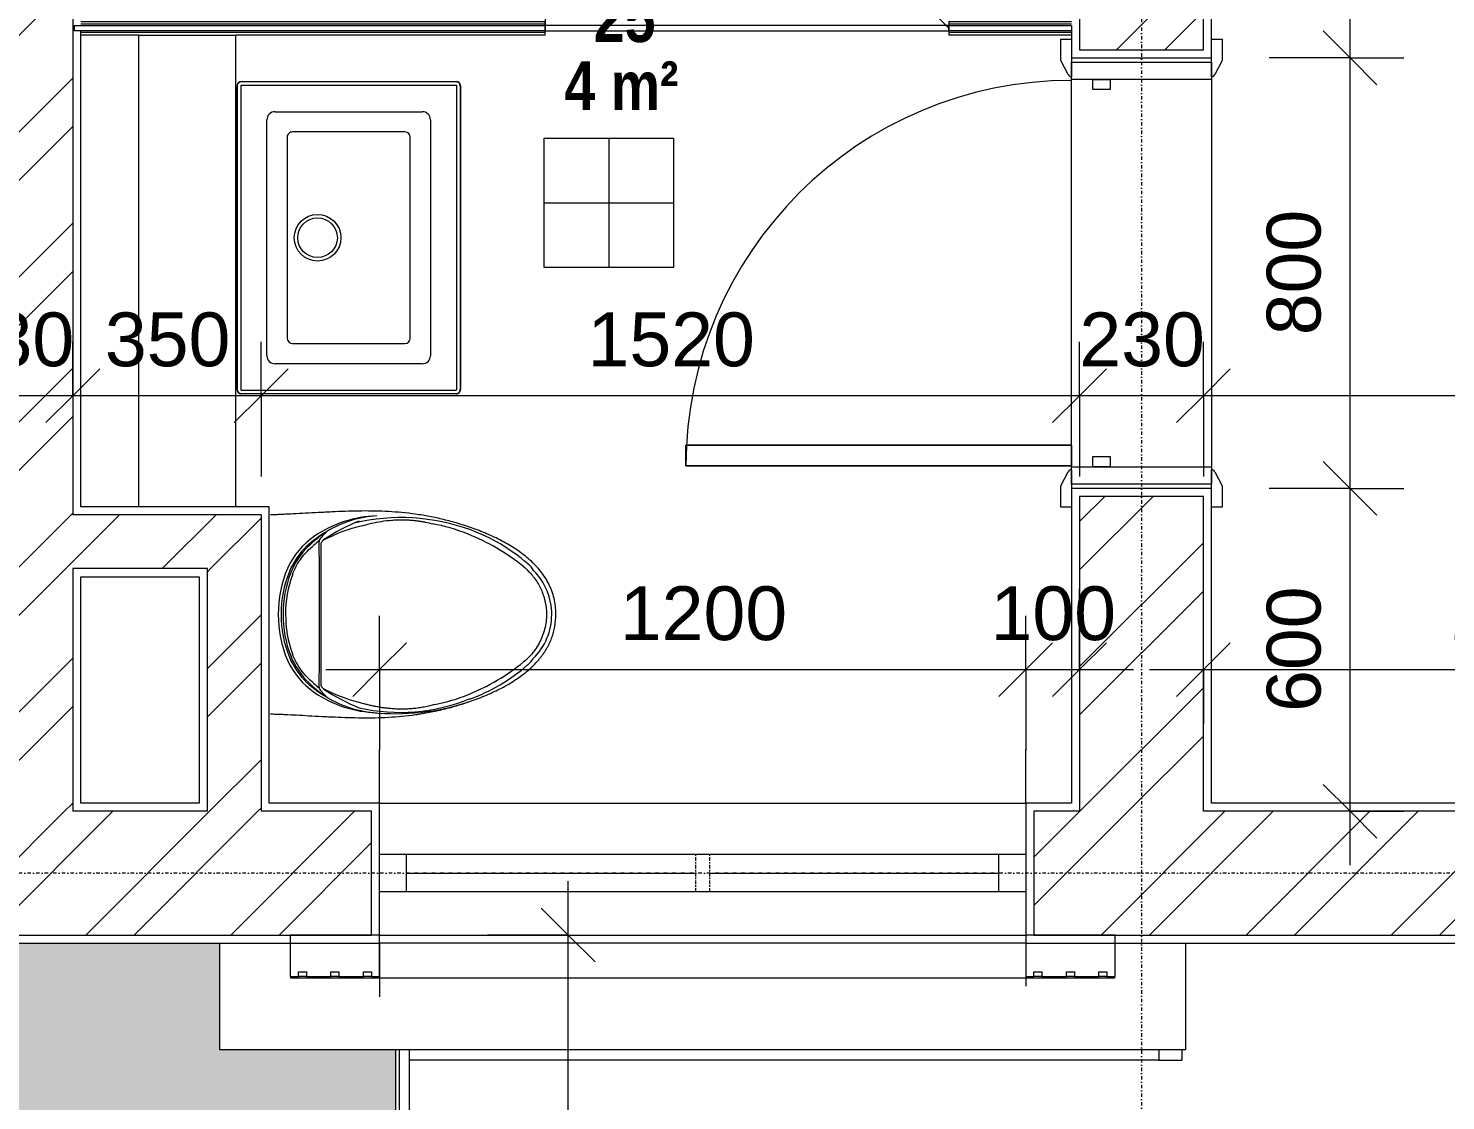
# Model space of a CAD drawing. Header units: millimetres. Extents: x -20313 to 13390, y -15775 to 12805.
# Drawn here: x -6438 to -3806, y -9214 to -7222 of the extents above; entities that cross this region are included whole.
import ezdxf

# ---------------------------------------------------------------- set-up
doc = ezdxf.new("R2010")
doc.units = ezdxf.units.MM
doc.linetypes.add('Centre', pattern=[14.4, 3, -2.2, 7, -2.2])
doc.linetypes.add('Dash dot', pattern=[15.875, 6.35, -4.7625, 0, -4.7625])
for name, color, linetype, lineweight in [('A-ANNO-DIMS', 211, 'Continuous', 9), ('A-ANNO-DIMS-100', 211, 'Continuous', 9), ('A-AREA-IDEN', 2, 'Continuous', 9), ('A-DETL-MBND', 5, 'Continuous', 5), ('A-DOOR', 31, 'Continuous', 5), ('A-DOOR-FRAM', 31, 'Continuous', 5), ('A-GENM', 13, 'Continuous', 5), ('A-GLAZ', 151, 'Continuous', 5), ('A-GLAZ-SILL', 1, 'Continuous', 5), ('A-ROOF', 132, 'Continuous', 5), ('A-ROOF-PATT', 132, 'Continuous', 5), ('A-WALL', 113, 'Continuous', 5), ('A-WALL-PATT', 111, 'Continuous', 18), ('I-WALL', 2, 'Continuous', 5), ('P-SANR-FIXT', 6, 'Continuous', 5), ('S-GRID', 1, 'Continuous', 9)]:
    doc.layers.add(name, color=color, linetype=linetype, lineweight=lineweight)
doc.styles.add('Arial Narrow_B', font='ARIALNB.TTF', dxfattribs={"height": 90})
doc.styles.add('Arial_3', font='arial.ttf', dxfattribs={"height": 100})
doc.dimstyles.new('Arial_1_0', dxfattribs={"dimscale": 304.8, "dimtxt": 102.02594, "dimasz": 0.328084, "dimexe": 0.328084, "dimexo": 0.0625, "dimgap": 0.082021, "dimtad": 1, "dimdec": 0, "dimzin": 0, "dimdsep": 46, "dimtxsty": 'Arial_3', "dimblk1": 'OBLIQUE', "dimblk2": 'OBLIQUE', "dimsah": 1, "dimcen": 0.09, "dimdle": 0.328084, "dimazin": 0, "dimtfac": 1, "dimtdec": 4, "dimtix": 1, "dimtmove": 0, "dimatfit": 3, "dimfxl": 0.492126, "dimfxlon": 1, "dimtvp": 1, "dimtolj": 1, "dimtzin": 0, "dimarcsym": 2})
doc.dimstyles.new('Arial_1_0_2', dxfattribs={"dimscale": 304.8, "dimtxt": 102.02594, "dimasz": 0.328084, "dimexe": 0.328084, "dimexo": 0.0625, "dimgap": 0.082021, "dimtad": 1, "dimdec": 0, "dimzin": 0, "dimdsep": 46, "dimtxsty": 'Arial_3', "dimblk1": 'OBLIQUE', "dimblk2": 'OBLIQUE', "dimsah": 1, "dimcen": 0.09, "dimdle": 0.328084, "dimazin": 0, "dimtfac": 1, "dimtdec": 4, "dimtix": 1, "dimtmove": 0, "dimatfit": 3, "dimfxl": 0.492126, "dimfxlon": 1, "dimtvp": 1, "dimtolj": 1, "dimtzin": 0, "dimarcsym": 2})
pattern_1 = [(45, (-8404.18, -5860.1), (-134.704, 134.704), []), (45, (-8314.37, -5860.1), (-134.704, 134.704), [])]

# ---------------------------------------------------------------- blocks, each defined once
blk = doc.blocks.new('PARAPET3 - PARAPET-973356-01_First floor')
at = {"layer": 'A-DETL-MBND'}
for p, q in [((-13713.1, 5282.7), (-9302.4, 5427.7)), ((-9303, 5446.8), (-13694.6, 5302.4))]:
    blk.add_line(p, q, dxfattribs=at)
blk = doc.blocks.new('Doors_IntSgl - 800x2100mm-882953-01_First floor')
at = {"layer": 'A-DOOR'}
for p, q in [((-435, 150), (-395, 150)), ((-435, 130), (-435, 150)), ((-395, 150), (-369, 136)), ((369, 136), (395, 150)), ((395, 150), (435, 150)), ((435, 150), (435, 130)), ((-365, 130), (-400, 130)), ((400, 130), (365, 130)), ((-435, -150), (-435, -130)), ((-400, -130), (-365, -130)), ((320, -130), (358, -130)), ((320, -846), (320, -130)), ((320, -130), (320, -846)), ((358, -130), (320, -130)), ((358, -130), (358, -846)), ((358, -846), (358, -130)), ((365, -130), (400, -130)), ((435, -130), (435, -150)), ((-395, -150), (-435, -150)), ((-369, -136), (-395, -150)), ((395, -150), (369, -136)), ((435, -150), (395, -150)), ((358, -846), (320, -846)), ((320, -846), (358, -846))]:
    blk.add_line(p, q, dxfattribs=at)
for centre, radius, start, end in [((-373, 129), 8.06, 7.125, 60.2551), ((373, 129), 8.06, 119.7449, 172.875), ((-373, -129), 8.06, 299.7449, 352.875), ((-373, -129), 8.06, 299.7449, 352.875), ((358, -130), 716, 180, 270), ((373, -129), 8.06, 187.125, 240.2551), ((373, -129), 8.06, 187.125, 240.2551)]:
    blk.add_arc(centre, radius, start, end, dxfattribs=at)
at = {"layer": 'A-DOOR-FRAM'}
for p, q in [((-392, 130), (-360, 130)), ((-392, -130), (-392, 130)), ((-360, 130), (-360, -130)), ((360, 130), (392, 130)), ((360, -130), (360, 130)), ((392, 130), (392, -130)), ((-360, -58), (-341, -58)), ((-360, -90), (-360, -58)), ((-341, -58), (-341, -90)), ((341, -58), (360, -58)), ((341, -90), (341, -58)), ((360, -58), (360, -90)), ((-341, -90), (-360, -90)), ((360, -90), (341, -90)), ((-360, -130), (-392, -130)), ((392, -130), (360, -130))]:
    blk.add_line(p, q, dxfattribs=at)
blk = doc.blocks.new('1_9 ShowerEnclosure - 3 Exposed frame-1021542-01_First floor')
at = {"layer": 'A-GLAZ-SILL'}
h = blk.add_hatch(dxfattribs=at)
h.set_pattern_fill('FP_5', color=256, style=0, pattern_type=2)
h.set_pattern_definition([(333.435, (963.4, 2729.2), (3067, 1022.3), [1270, -762, 1270, -762, -1615.6]), (333.435, (963.4, 2729.2), (3067, 1022.3), [-4064, 508, -1107.6]), (333.435, (1027, 2792.7), (3067, 1022.3), [1016, -1270, 762, -762, -1869.6]), (333.435, (1027, 2792.7), (3067, 1022.3), [-3810, 889, -980.6]), (333.435, (1217.4, 2792.7), (3067, 1022.3), [762, -1524, 508, -762, -2123.6]), (333.435, (1217.4, 2792.7), (3067, 1022.3), [-3556, 1143, -980.6]), (333.435, (1027, 2602.2), (3067, 1022.3), [762, -1524, 635, -25618.6]), (333.435, (1217.4, 2411.7), (3067, 1022.3), [381, -1905, 254, -25999.6]), (333.435, (1535, 2729.2), (3067, 1022.3), [254, -1905, 254, -1016, -2250.6]), (333.435, (1535, 2729.2), (3067, 1022.3), [-3429, 635, -1615.6]), (333.435, (1344.4, 1586.2), (3067, 1022.3), [1270, -1905, 1524, -1006]), (333.435, (1154, 1586.2), (3067, 1022.3), [1778, -1270, 1905, -752]), (333.435, (1217.4, 1459.2), (3067, 1022.3), [2032, -1016, 1524, -1107.6]), (333.435, (1408, 1268.7), (3067, 1022.3), [1270, -1778, 1016, -1615.6]), (333.435, (1789, 1459.2), (3067, 1022.3), [635, -2540, 762, -1742.6]), (333.435, (1598.4, 1078.2), (3067, 1022.3), [508, -2540, 508, -2123.6])])
h.paths.add_polyline_path([(-530, -130.2), (-530, -692.5), (-520, -692.5), (-520, 57.5), (-530, 57.5)])
at = {"layer": 'A-GLAZ'}
for p, q in [((-530, 57.5), (-530, 932.5)), ((-520, 932.5), (-530, 932.5)), ((-520, 932.5), (-520, 57.5)), ((-537.5, 812.5), (-537.5, 920)), ((-532.5, 920), (-532.5, 57.5)), ((-517.5, 57.5), (-517.5, 920)), ((-512.5, 920), (-512.5, 57.5)), ((-100, -640), (-400, 820)), ((400, 820), (100, -640)), ((-537.5, 57.5), (-537.5, 632.5)), ((-537.5, 57.5), (-532.5, 57.5)), ((-532.5, 57.5), (-530, 57.5)), ((-520, 57.5), (-530, 57.5)), ((-530, 57.5), (-530, -692.5)), ((-530, 57.5), (-520, 57.5)), ((-520, 57.5), (-517.5, 57.5)), ((-520, -692.5), (-520, 57.5)), ((-517.5, 57.5), (-512.5, 57.5)), ((-525, -692.5), (5.3, -162.2)), ((-532.5, -692.5), (-537.5, -692.5)), ((-537.5, -920), (-537.5, -692.5)), ((-532.5, -692.5), (-532.5, -920)), ((-530, -692.5), (-532.5, -692.5)), ((-530, -692.5), (-520, -692.5)), ((-530, -920), (-530, -692.5)), ((-520, -692.5), (-530, -692.5)), ((-517.5, -692.5), (-520, -692.5)), ((-520, -692.5), (-520, -920)), ((-512.5, -692.5), (-517.5, -692.5)), ((-517.5, -920), (-517.5, -692.5)), ((-512.5, -692.5), (-512.5, -920)), ((-520, -920), (-530, -920))]:
    blk.add_line(p, q, dxfattribs=at)
for centre, radius, start, end in [((-525, -692.5), 750, 45, 90), ((0, -830), 50, 90, 180), ((0, -830), 50, 0, 90), ((0, -830), 50, 180, 270), ((0, -830), 50, 270, 0)]:
    blk.add_arc(centre, radius, start, end, dxfattribs=at)
at = {"layer": 'A-GLAZ-SILL'}
for p, q in [((-500, -740), (500, -740)), ((0, -780), (0, -740)), ((0, -920), (0, -880))]:
    blk.add_line(p, q, dxfattribs=at)
blk = doc.blocks.new('Casement - 2L - 900 toilet-1132656-01_First floor')
at = {"layer": 'A-GLAZ'}
for p, q in [((926.2, 130), (926.2, 230)), ((-273.8, 130), (-273.8, 210)), ((-273.8, 35), (-223.8, 35)), ((-223.8, 35), (876.2, 35)), ((-223.8, 35), (-223.8, -35)), ((876.2, 35), (876.2, -35)), ((876.2, 35), (926.2, 35)), ((313.2, 0), (-223.8, 0)), ((-223.8, 0), (-223.8, -15)), ((876.2, 0), (339.2, 0)), ((-223.8, -35), (-273.8, -35)), ((876.2, -35), (-223.8, -35)), ((926.2, -35), (876.2, -35)), ((-273.8, -130), (-273.8, -230)), ((926.2, -130), (926.2, -230))]:
    blk.add_line(p, q, dxfattribs=at)
at = {"layer": 'A-GLAZ', "linetype": 'Centre'}
for p, q in [((313.2, -35), (313.2, 35)), ((339.2, -35), (339.2, 35))]:
    blk.add_line(p, q, dxfattribs=at)
blk = doc.blocks.new('PLU_1_2_WHB_DuravitVero580 - _-915883-01_First floor')
at = {"layer": 'P-SANR-FIXT'}
for p, q in [((-290, -199.5), (-290, 199.5)), ((-289.8, 199.5), (-289.8, -199.5)), ((-283, 199.5), (-283, -199.5)), ((-282, 207.5), (282, 207.5)), ((282, 207.3), (-282, 207.3)), ((282, 200.5), (-282, 200.5)), ((283, -199.5), (283, 199.5)), ((289.8, -199.5), (289.8, 199.5)), ((290, 199.5), (290, -199.5)), ((-234.2, -136.7), (-234.2, 136.9)), ((-219.2, 151.9), (219.2, 151.9)), ((234.2, 136.9), (234.2, -136.7)), ((186.6, 114.3), (-186.6, 114.3)), ((-196.6, 104.3), (-196.6, -104.4)), ((196.6, -104.4), (196.6, 104.3)), ((-186.6, -114.4), (186.6, -114.4)), ((219.2, -151.7), (-219.2, -151.7)), ((-282, -200.5), (282, -200.5)), ((-282, -207.3), (282, -207.3)), ((282, -207.5), (-282, -207.5))]:
    blk.add_line(p, q, dxfattribs=at)
for radius in [43.3, 36.8]:
    blk.add_circle((0, 57.9), radius, dxfattribs=at)
for centre, radius, start, end in [((-282, 199.5), 8, 90, 180), ((-282, 199.5), 7.76, 90, 180), ((-282, 199.5), 1, 90, 180), ((282, 199.5), 8, 0, 90), ((282, 199.5), 7.76, 0, 90), ((282, 199.5), 1, 360, 90), ((-219.2, 136.9), 15, 90, 180), ((219.2, 136.9), 15, 0, 90), ((-186.6, 104.3), 10, 90, 180), ((186.6, 104.3), 10, 360, 90), ((-186.6, -104.4), 10, 180, 270), ((186.6, -104.4), 10, 270, 0), ((-219.2, -136.7), 15, 180, 270), ((219.2, -136.7), 15, 270, 0), ((-282, -199.5), 8, 180, 270), ((-282, -199.5), 7.76, 180, 270), ((-282, -199.5), 1, 180, 270), ((282, -199.5), 1, 270, 0), ((282, -199.5), 8, 270, 0), ((282, -199.5), 7.76, 270, 0)]:
    blk.add_arc(centre, radius, start, end, dxfattribs=at)
for points in [[(-287.7, 205.2), (-288.1, 204.7), (-288.6, 204.1), (-289.1, 203.3), (-289.3, 202.8), (-289.4, 202.4), (-289.6, 202.1), (-289.7, 201.6), (-289.9, 200.7), (-290, 200), (-290, 199.5)], [(-282, 207.5), (-282.5, 207.5), (-283.2, 207.4), (-284.1, 207.2), (-284.6, 207.1), (-284.9, 206.9), (-285.3, 206.8), (-285.8, 206.6), (-286.6, 206.1), (-287.2, 205.6), (-287.7, 205.2)], [(287.7, 205.2), (287.2, 205.6), (286.6, 206.1), (285.8, 206.6), (285.3, 206.8), (284.9, 206.9), (284.6, 207.1), (284.1, 207.2), (283.2, 207.4), (282.5, 207.5), (282, 207.5)], [(290, 199.5), (290, 200), (289.9, 200.7), (289.7, 201.6), (289.6, 202.1), (289.4, 202.4), (289.3, 202.8), (289.1, 203.3), (288.6, 204.1), (288.1, 204.7), (287.7, 205.2)], [(-290, -199.5), (-290, -200), (-289.9, -200.7), (-289.7, -201.6), (-289.6, -202.1), (-289.4, -202.4), (-289.3, -202.8), (-289.1, -203.3), (-288.6, -204.1), (-288.1, -204.7), (-287.7, -205.2)], [(-287.7, -205.2), (-287.2, -205.6), (-286.6, -206.1), (-285.8, -206.6), (-285.3, -206.8), (-284.9, -206.9), (-284.6, -207.1), (-284.1, -207.2), (-283.2, -207.4), (-282.5, -207.5), (-282, -207.5)], [(282, -207.5), (282.5, -207.5), (283.2, -207.4), (284.1, -207.2), (284.6, -207.1), (284.9, -206.9), (285.3, -206.8), (285.8, -206.6), (286.6, -206.1), (287.2, -205.6), (287.7, -205.2)], [(287.7, -205.2), (288.1, -204.7), (288.6, -204.1), (289.1, -203.3), (289.3, -202.8), (289.4, -202.4), (289.6, -202.1), (289.7, -201.6), (289.9, -200.7), (290, -200), (290, -199.5)]]:
    blk.add_open_spline(points, degree=3, knots=[0, 0, 0, 0, 0.25, 0.375, 0.4375, 0.5, 0.5625, 0.625, 0.75, 1, 1, 1, 1], dxfattribs=at)
blk = doc.blocks.new('Sanitary-Wall_Hung_Toilet-Tank_And_Carrier_System-Kohler-Veil-_K-6304_ - Vitreous_China-7-Black_Black-1186570-01_First floor')
at = {"layer": 'P-SANR-FIXT'}
for p, q in [((-1399.7, 5675.5), (-1661.8, 5675.5)), ((-1427.8, 5678.3), (-1633.5, 5678.3))]:
    blk.add_line(p, q, dxfattribs=at)
for centre, radius, start, end in [((-1530.7, 5531.7), 222.6, 67.452, 112.548), ((-1556.8, 5605.7), 144.2, 114.2295, 145.5496), ((-1504.5, 5605.7), 144.2, 34.4504, 65.7705), ((-1498, 5565.3), 215.5, 145.5496, 178.4361), ((-1563.3, 5565.3), 215.5, 1.5629, 34.4504), ((-1374.6, 5528), 338.3, 166.9894, 202.5977), ((-1284, 5536.1), 431.3, 174.1915, 198.1397)]:
    blk.add_arc(centre, radius, start, end, dxfattribs=at)
for centre, major_axis, ratio, start_param, end_param in [((-1530.7, 5543.8), (209.8, 0), 0.978148, 1.182172, 1.959425), ((-1530.7, 5536.7), (213.4, 0), 0.978148, 1.197987, 1.941751), ((-1530.3, 5555.4), (203.5, 0), 0.910765, 1.572505, 1.941997), ((-1531, 5553.9), (203.5, 1.6), 0.918137, 1.192155, 1.561867), ((-1552.8, 5604.2), (144.3, 0), 0.978148, 1.979996, 2.385196), ((-1550.8, 5599), (146.8, 0), 0.978148, 1.971225, 2.385108), ((-1506.4, 5604.8), (139.8, 0), 0.978148, 0.744708, 1.17809), ((-1508.6, 5604.2), (144.3, 0), 0.978148, 0.756391, 1.161602), ((-1493.6, 5559.5), (218.7, 0), 0.978148, 2.419119, 2.629236), ((-1505.2, 5553.6), (211.9, 0), 0.978148, 2.373373, 2.569388), ((-1594.6, 5619.5), (-28.9, 89.9), 0.975793, 0.452739, 0.589525), ((-1567.8, 5559.6), (218.7, 0), 0.978148, 0.512351, 0.722468), ((-1556.2, 5553.6), (211.9, 0), 0.978148, 0.57221, 0.767498), ((-1466.4, 5619.5), (24.3, 91.1), 0.974307, 5.644094, 5.780814), ((-1394.1, 5562.7), (319.6, 0), 0.759317, 2.709165, 3.106602), ((-1076.4, 5465.7), (655.8, 0), 0.731354, 2.700461, 2.848755), ((-1429.1, 5515.2), (-27.9, 302.3), 0.908033, 0.947116, 1.185611), ((-859.1, 5313), (996.8, 0), 0.62932, 2.528299, 2.544344), ((-1677.3, 5653.7), (14.1, 24.8), 0.351974, 0.375593, 0.83061), ((-1629.2, 5646.1), (52.2, 0), 0.731354, 2.297216, 2.449643), ((-1642.4, 5640.8), (-16.7, 36.4), 0.946321, 0.135423, 0.287399), ((-1604.8, 5469.9), (-270.4, 77.8), 0.71725, 5.020351, 5.144967), ((-1661.6, 5672.3), (-1.37, 2.87), 0.943618, 5.869433, 6.550601), ((-1444, 5434.2), (256.9, 115.6), 0.839384, 1.026586, 1.150641), ((-1399.9, 5673.5), (2.74, 0), 0.731354, 0.653379, 1.506319), ((-1432.4, 5646.1), (52.2, 0), 0.731354, 0.69209, 0.844695), ((-1381.8, 5655.2), (-16.2, 23.4), 0.295232, 5.423564, 5.879956), ((-1633.2, 5515.1), (30.5, 302.1), 0.909601, 5.082795, 5.346565), ((-1985.2, 5465.7), (655.8, 0), 0.731354, 0.292905, 0.441174), ((-2202.3, 5312.9), (996.9, 0), 0.62932, 0.597292, 0.613336), ((-1667.3, 5562.7), (319.6, 0), 0.759317, 0.034941, 0.432402), ((-1724.4, 5526), (373.5, 0), 0.99982, 5.930074, 6.518959), ((-1368.6, 5529.5), (61.1, 332.4), 0.994209, 1.948655, 2.142063), ((-1693.9, 5528.9), (-160.9, 296.8), 0.99741, 3.833939, 4.033936), ((-1370.1, 5513.7), (338.2, 0), 0.99982, 3.488685, 3.859476), ((-1315, 5554.4), (-39.9, 401.3), 0.978973, 1.864138, 2.161064), ((-1746, 5553.7), (36, 400.7), 0.979504, 4.11141, 4.415793), ((-1691.2, 5513.7), (338.2, 0), 0.99982, 5.563769, 5.930074), ((-1592.2, 5316), (41, 0), 0.99982, 3.787839, 4.195419), ((-1530.8, 5361.3), (115, 0), 0.99982, 3.922949, 5.495696), ((-1469.6, 5315.6), (41, 0), 0.99982, 5.221721, 5.636824)]:
    blk.add_ellipse(centre, major_axis=major_axis, ratio=ratio, start_param=start_param, end_param=end_param, dxfattribs=at)
for points, knots in [([(-1715.8, 5768.8), (-1715.8, 5765.7), (-1715.9, 5760), (-1716.3, 5750.3), (-1716.8, 5738.2), (-1717.7, 5721.1), (-1719, 5698), (-1720.1, 5677.5), (-1720.9, 5660.9), (-1721.6, 5644.2), (-1722.4, 5623.5), (-1722.9, 5598.9), (-1722.9, 5574.3), (-1721.7, 5541.4), (-1718.6, 5508), (-1713, 5473.6), (-1707.3, 5447.3), (-1701.1, 5424.6), (-1695.3, 5406), (-1690.5, 5392), (-1685.1, 5377.8), (-1679.2, 5363.7), (-1672.8, 5349.7), (-1666.5, 5337.2), (-1660.2, 5326.1), (-1654.3, 5316.4), (-1648, 5307.1), (-1641.3, 5298.1), (-1634.3, 5289.5), (-1626.9, 5281.5), (-1619.2, 5273.9), (-1611, 5267), (-1602.5, 5260.7), (-1595.1, 5256), (-1588.9, 5252.6), (-1582.6, 5249.5), (-1574.4, 5246.1), (-1564.2, 5242.7), (-1550, 5239.6), (-1538.6, 5238.6), (-1530.8, 5238.6)], [0.008157, 0.008157, 0.008157, 0.008157, 0.0416667, 0.0625, 0.0833333, 0.125, 0.1666667, 0.2083333, 0.2291667, 0.25, 0.2916667, 0.3333333, 0.375, 0.4166667, 0.5, 0.5416667, 0.5833333, 0.625, 0.6458333, 0.6666667, 0.6875, 0.7083333, 0.7291667, 0.75, 0.765625, 0.78125, 0.796875, 0.8125, 0.828125, 0.84375, 0.859375, 0.875, 0.890625, 0.90625, 0.9140625, 0.921875, 0.9375, 0.953125, 0.96875, 1, 1, 1, 1]), ([(-1530.8, 5238.6), (-1520.3, 5238.7), (-1505.4, 5240.4), (-1489.4, 5245.2), (-1480.6, 5248.8), (-1472.1, 5252.8), (-1461.9, 5258.6), (-1450.5, 5266.9), (-1439.7, 5276.3), (-1429.6, 5286.7), (-1420.2, 5298), (-1408.5, 5314.1), (-1395.4, 5335.8), (-1384.3, 5359), (-1376.4, 5377.8), (-1371.1, 5392), (-1366.3, 5406), (-1360.4, 5424.6), (-1354.3, 5447.3), (-1348.6, 5473.6), (-1342.9, 5508), (-1339.1, 5549.7), (-1338.4, 5590.7), (-1339.1, 5623.5), (-1339.9, 5644.2), (-1340.7, 5660.9), (-1341.5, 5677.5), (-1342.6, 5698), (-1343.8, 5721.1), (-1344.7, 5738.2), (-1345.3, 5750.3), (-1345.6, 5760), (-1345.8, 5765.7), (-1345.8, 5768.8)], [0, 0, 0, 0, 0.0416667, 0.0625, 0.0729167, 0.0833333, 0.1041667, 0.125, 0.1458333, 0.1666667, 0.1875, 0.2083333, 0.25, 0.2916667, 0.3125, 0.3333333, 0.3541667, 0.375, 0.4166667, 0.4583333, 0.5, 0.5833333, 0.6666667, 0.7083333, 0.75, 0.7708333, 0.7916667, 0.8333333, 0.875, 0.9166667, 0.9375, 0.9583333, 0.991843, 0.991843, 0.991843, 0.991843]), ([(-1698.3, 5463.4), (-1700.1, 5469.7), (-1702.5, 5479.5), (-1704.8, 5493.2), (-1706, 5503.7), (-1706.7, 5514.3), (-1706.9, 5524.9), (-1706.7, 5535.5), (-1706, 5545), (-1705.2, 5553.6), (-1704.2, 5561.3), (-1702.9, 5568.9), (-1701.5, 5576.4), (-1699.9, 5583.8), (-1697.5, 5593.5), (-1695.5, 5600.6), (-1694, 5605.3)], [0, 0, 0, 0, 0.142857, 0.214286, 0.285714, 0.357143, 0.428571, 0.5, 0.571429, 0.625, 0.678571, 0.732143, 0.785714, 0.839286, 0.892857, 1, 1, 1, 1]), ([(-1366, 5598.6), (-1364.3, 5592.9), (-1361.2, 5581.1), (-1357.7, 5562.8), (-1355.8, 5547), (-1355.1, 5534.1), (-1354.9, 5525.2), (-1355, 5517.1), (-1355.4, 5509.7), (-1356, 5502.5), (-1356.8, 5495.2), (-1357.9, 5488.1), (-1359.7, 5478.8), (-1361.3, 5472), (-1362.5, 5467.6)], [0, 0, 0, 0, 0.142857, 0.285714, 0.428571, 0.5, 0.571429, 0.625, 0.678571, 0.732143, 0.785714, 0.839286, 0.892857, 1, 1, 1, 1]), ([(-1442.6, 5298.1), (-1447.4, 5292.3), (-1458.1, 5281.8), (-1476.7, 5269.2), (-1497.5, 5260.4), (-1521.6, 5255.5), (-1548, 5256.2), (-1575.3, 5264.1), (-1599.7, 5278.4), (-1613.3, 5291.3), (-1619.2, 5298.5)], [0, 0, 0, 0, 0.111111, 0.222222, 0.333333, 0.444444, 0.583333, 0.722222, 0.861111, 1, 1, 1, 1])]:
    blk.add_open_spline(points, degree=3, knots=knots, dxfattribs=at)
for points in [[(-1659, 5688), (-1655.4, 5692.5), (-1647.7, 5700.9), (-1634.5, 5711.9), (-1620, 5721.2), (-1609.6, 5726), (-1604.2, 5728.1)], [(-1457.2, 5728.1), (-1451.7, 5726.2), (-1441.2, 5721.5), (-1426.6, 5712.3), (-1413.5, 5701.2), (-1405.9, 5692.6), (-1402.4, 5688)]]:
    blk.add_open_spline(points, degree=3, dxfattribs=at)
blk = doc.blocks.new('hood 14 - hood 1-1210750-01_First floor')
at = {"layer": 'A-GENM'}
for p, q in [((-9124.3, 6022.1), (-9321.7, 6015.6)), ((-9321.7, 6015.6), (-9262.7, 4221.3)), ((-9184.9, 5887.6), (-9181.9, 5887.7)), ((-9184.9, 5887.6), (-9181.9, 5887.7)), ((-9134.7, 4358.1), (-9184.9, 5887.6)), ((-9134.7, 4358.1), (-9184.9, 5887.6)), ((-9181, 5858.3), (-9181.5, 5873.3)), ((-9179, 5798), (-9179.5, 5813)), ((-9177, 5737.7), (-9177.5, 5752.7)), ((-9099.6, 5725.1), (-9060.1, 4525.7)), ((-9136.1, 4493), (-9136.6, 4508)), ((-9134.1, 4432.7), (-9134.6, 4447.7)), ((-9132.1, 4372.4), (-9132.6, 4387.4)), ((-9131.6, 4358.2), (-9134.7, 4358.1)), ((-9131.6, 4358.2), (-9134.7, 4358.1)), ((-9262.7, 4221.3), (-9065.3, 4227.8))]:
    blk.add_line(p, q, dxfattribs=at)
at = {"layer": 'A-GENM', "lineweight": 9}
for p, q in [((-9105, 5891), (-9182, 5888.5)), ((-9182, 5888.5), (-9181.5, 5873.3)), ((-9181.5, 5873.3), (-9172.7, 5873.6)), ((-9172.7, 5873.6), (-9172.2, 5858.6)), ((-9099.6, 5725.1), (-9105, 5891)), ((-9172.2, 5858.6), (-9181, 5858.3)), ((-9181, 5858.3), (-9179.5, 5813)), ((-9179.5, 5813), (-9170.7, 5813.3)), ((-9170.2, 5798.3), (-9179, 5798)), ((-9179, 5798), (-9177.5, 5752.7)), ((-9170.7, 5813.3), (-9170.2, 5798.3)), ((-9177.5, 5752.7), (-9168.7, 5753)), ((-9168.7, 5753), (-9168.2, 5738)), ((-9168.2, 5738), (-9177, 5737.7)), ((-9177, 5737.7), (-9176.5, 5722.5)), ((-9176.5, 5722.5), (-9099.6, 5725.1)), ((-9060.1, 4525.7), (-9137.1, 4523.2)), ((-9137.1, 4523.2), (-9136.6, 4508)), ((-9136.6, 4508), (-9127.8, 4508.3)), ((-9127.8, 4508.3), (-9127.3, 4493.3)), ((-9054.7, 4359.8), (-9060.1, 4525.7)), ((-9127.3, 4493.3), (-9136.1, 4493)), ((-9136.1, 4493), (-9134.6, 4447.7)), ((-9134.6, 4447.7), (-9125.8, 4448)), ((-9125.3, 4433), (-9134.1, 4432.7)), ((-9134.1, 4432.7), (-9132.6, 4387.4)), ((-9125.8, 4448), (-9125.3, 4433)), ((-9132.6, 4387.4), (-9123.8, 4387.7)), ((-9123.3, 4372.7), (-9132.1, 4372.4)), ((-9132.1, 4372.4), (-9131.6, 4357.2)), ((-9123.8, 4387.7), (-9123.3, 4372.7)), ((-9131.6, 4357.2), (-9054.7, 4359.8))]:
    blk.add_line(p, q, dxfattribs=at)
blk = doc.blocks.new('hood 34 - hood 1-1214670-01_First floor')
at = {"layer": 'A-DETL-MBND'}
for p, q in [((-9284.4, 4271), (-9330.1, 5662.7)), ((-9264.4, 4271.6), (-9284.4, 4271)), ((-9284.4, 4271), (-9283, 4227.9)), ((-9283, 4227.9), (-9263, 4228.6))]:
    blk.add_line(p, q, dxfattribs=at)
blk = doc.blocks.new('Room Tag B - Medium_rfaX - Name and Number-1261570-01_First floor')
at = {"layer": 'A-AREA-IDEN'}
for p, q in [((-2.752, -5.004), (-2.752, -2.604)), ((-2.752, -2.604), (-0.352, -2.604)), ((-1.552, -2.604), (-1.552, -5.004)), ((-0.352, -2.604), (-0.352, -5.004)), ((-2.752, -3.804), (-0.352, -3.804)), ((-0.352, -5.004), (-2.752, -5.004))]:
    blk.add_line(p, q, dxfattribs=at)
blk = doc.blocks.new('DIMBLOCK116-01_First floor')
at = {"layer": 'A-ANNO-DIMS-100', "transparency": 16777216}
for p, q in [((-4256, -7904.4), (-4256, -7804.4)), ((-486, -7904.4), (-486, -7804.4)), ((-4256, -7904.4), (-4206, -7854.4)), ((-486, -7904.4), (-436, -7854.4)), ((-4256, -7904.4), (-4306, -7954.4)), ((-486, -7904.4), (-4256, -7904.4)), ((-4256, -7904.4), (-4256, -8054.4)), ((-486, -7904.4), (-536, -7954.4)), ((-486, -7904.4), (-486, -8054.4))]:
    blk.add_line(p, q, dxfattribs=at)
at = {"layer": 'A-ANNO-DIMS-100', "color": 0, "transparency": 16777216, "insert": (-2524.8, -7749.6), "char_height": 100, "width": 369.177, "attachment_point": 1, "line_spacing_factor": 0.941778, "style": 'Arial_3'}
blk.add_mtext('3770', dxfattribs=at)
blk = doc.blocks.new('_Oblique')
at = {"color": 0, "linetype": 'ByBlock', "lineweight": -2}
blk.add_line((-0.5, -0.5), (0.5, 0.5), dxfattribs=at)
blk = doc.blocks.new('DIMBLOCK117-01_First floor')
at = {"layer": 'A-ANNO-DIMS-100', "transparency": 16777216}
for p, q in [((-4486, -7904.4), (-4486, -7804.4)), ((-4256, -7904.4), (-4256, -7804.4)), ((-4486, -7904.4), (-4436, -7854.4)), ((-4256, -7904.4), (-4206, -7854.4)), ((-4486, -7904.4), (-4536, -7954.4)), ((-4256, -7904.4), (-4486, -7904.4)), ((-4486, -7904.4), (-4486, -8054.4)), ((-4256, -7904.4), (-4306, -7954.4)), ((-4256, -7904.4), (-4256, -8054.4))]:
    blk.add_line(p, q, dxfattribs=at)
at = {"layer": 'A-ANNO-DIMS-100', "color": 0, "transparency": 16777216, "insert": (-4486.3, -7749.6), "char_height": 100, "width": 276.883, "attachment_point": 1, "line_spacing_factor": 0.941778, "style": 'Arial_3'}
blk.add_mtext('230', dxfattribs=at)
blk = doc.blocks.new('DIMBLOCK118-01_First floor')
at = {"layer": 'A-ANNO-DIMS-100', "transparency": 16777216}
for p, q in [((-6006, -7904.4), (-6006, -7804.4)), ((-4486, -7904.4), (-4486, -7804.4)), ((-6006, -7904.4), (-5956, -7854.4)), ((-4486, -7904.4), (-4436, -7854.4)), ((-6006, -7904.4), (-6056, -7954.4)), ((-4486, -7904.4), (-6006, -7904.4)), ((-6006, -7904.4), (-6006, -8054.4)), ((-4486, -7904.4), (-4536, -7954.4)), ((-4486, -7904.4), (-4486, -8054.4))]:
    blk.add_line(p, q, dxfattribs=at)
at = {"layer": 'A-ANNO-DIMS-100', "color": 0, "transparency": 16777216, "insert": (-5399.8, -7749.6), "char_height": 100, "width": 369.177, "attachment_point": 1, "line_spacing_factor": 0.941778, "style": 'Arial_3'}
blk.add_mtext('1520', dxfattribs=at)
blk = doc.blocks.new('DIMBLOCK119-01_First floor')
at = {"layer": 'A-ANNO-DIMS-100', "transparency": 16777216}
for p, q in [((-6356, -7904.4), (-6356, -7804.4)), ((-6006, -7904.4), (-6006, -7804.4)), ((-6356, -7904.4), (-6306, -7854.4)), ((-6006, -7904.4), (-5956, -7854.4)), ((-6356, -7904.4), (-6406, -7954.4)), ((-6006, -7904.4), (-6356, -7904.4)), ((-6356, -7904.4), (-6356, -8054.4)), ((-6006, -7904.4), (-6056, -7954.4)), ((-6006, -7904.4), (-6006, -8054.4))]:
    blk.add_line(p, q, dxfattribs=at)
at = {"layer": 'A-ANNO-DIMS-100', "color": 0, "transparency": 16777216, "insert": (-6296.3, -7749.6), "char_height": 100, "width": 276.883, "attachment_point": 1, "line_spacing_factor": 0.941778, "style": 'Arial_3'}
blk.add_mtext('350', dxfattribs=at)
blk = doc.blocks.new('DIMBLOCK120-01_First floor')
at = {"layer": 'A-ANNO-DIMS-100', "transparency": 16777216}
for p, q in [((-6586, -7904.4), (-6586, -7804.4)), ((-6356, -7904.4), (-6356, -7804.4)), ((-6586, -7904.4), (-6536, -7854.4)), ((-6356, -7904.4), (-6306, -7854.4)), ((-6586, -7904.4), (-6636, -7954.4)), ((-6356, -7904.4), (-6586, -7904.4)), ((-6586, -7904.4), (-6586, -8054.4)), ((-6356, -7904.4), (-6406, -7954.4)), ((-6356, -7904.4), (-6356, -8054.4))]:
    blk.add_line(p, q, dxfattribs=at)
at = {"layer": 'A-ANNO-DIMS-100', "color": 0, "transparency": 16777216, "insert": (-6586.3, -7749.6), "char_height": 100, "width": 276.883, "attachment_point": 1, "line_spacing_factor": 0.941778, "style": 'Arial_3'}
blk.add_mtext('230', dxfattribs=at)
blk = doc.blocks.new('DIMBLOCK129-01_First floor')
at = {"layer": 'A-ANNO-DIMS-100', "transparency": 16777216}
for p, q in [((-5786, -8413.3), (-5786, -8313.3)), ((-4586, -8413.3), (-4586, -8313.3)), ((-5786, -8413.3), (-5736, -8363.3)), ((-4586, -8413.3), (-4536, -8363.3)), ((-5886, -8413.3), (-4586, -8413.3)), ((-5786, -8413.3), (-5836, -8463.3)), ((-5786, -8413.3), (-5786, -8563.3)), ((-4586, -8413.3), (-4636, -8463.3)), ((-4586, -8413.3), (-4586, -8563.3))]:
    blk.add_line(p, q, dxfattribs=at)
at = {"layer": 'A-ANNO-DIMS-100', "color": 0, "transparency": 16777216, "insert": (-5339.8, -8258.5), "char_height": 100, "width": 369.177, "attachment_point": 1, "line_spacing_factor": 0.941778, "style": 'Arial_3'}
blk.add_mtext('1200', dxfattribs=at)
blk = doc.blocks.new('DIMBLOCK130-01_First floor')
at = {"layer": 'A-ANNO-DIMS-100', "transparency": 16777216}
for p, q in [((-4486, -8413.3), (-4486, -8263.3)), ((-4586, -8413.3), (-4586, -8313.3)), ((-4586, -8413.3), (-4536, -8363.3)), ((-4486, -8413.3), (-4436, -8363.3)), ((-4586, -8413.3), (-4636, -8463.3)), ((-4586, -8413.3), (-4386, -8413.3)), ((-4586, -8413.3), (-4586, -8563.3)), ((-4486, -8413.3), (-4536, -8463.3)), ((-4486, -8413.3), (-4486, -8513.3))]:
    blk.add_line(p, q, dxfattribs=at)
at = {"layer": 'A-ANNO-DIMS-100', "color": 0, "transparency": 16777216, "insert": (-4651.3, -8258.5), "char_height": 100, "width": 276.883, "attachment_point": 1, "line_spacing_factor": 0.941778, "style": 'Arial_3'}
blk.add_mtext('100', dxfattribs=at)
blk = doc.blocks.new('DIMBLOCK131-01_First floor')
at = {"layer": 'A-ANNO-DIMS-100', "transparency": 16777216}
for p, q in [((-4256, -8413.3), (-4256, -8263.3)), ((-3036, -8413.3), (-3036, -8313.3)), ((-4256, -8413.3), (-4206, -8363.3)), ((-3036, -8413.3), (-2986, -8363.3)), ((-4356, -8413.3), (-3036, -8413.3)), ((-4256, -8413.3), (-4306, -8463.3)), ((-4256, -8413.3), (-4256, -8513.3)), ((-3036, -8413.3), (-3086, -8463.3)), ((-3036, -8413.3), (-3036, -8563.3))]:
    blk.add_line(p, q, dxfattribs=at)
at = {"layer": 'A-ANNO-DIMS-100', "color": 0, "transparency": 16777216, "insert": (-3799.8, -8258.5), "char_height": 100, "width": 369.177, "attachment_point": 1, "line_spacing_factor": 0.941778, "style": 'Arial_3'}
blk.add_mtext('1220', dxfattribs=at)
blk = doc.blocks.new('DIMBLOCK241-01_First floor')
at = {"layer": 'A-ANNO-DIMS-100', "transparency": 16777216}
for p, q in [((-3724.5, -8776.5), (-3724.5, -2791.5)), ((-3724.5, -2891.5), (-3774.5, -2841.5)), ((-3724.5, -2891.5), (-3874.5, -2891.5)), ((-3724.5, -2891.5), (-3674.5, -2941.5)), ((-3724.5, -2891.5), (-3624.5, -2891.5)), ((-3724.5, -8676.5), (-3774.5, -8626.5)), ((-3724.5, -8676.5), (-4008, -8676.5)), ((-3724.5, -8676.5), (-3674.5, -8726.5)), ((-3724.5, -8676.5), (-3624.5, -8676.5))]:
    blk.add_line(p, q, dxfattribs=at)
at = {"layer": 'A-ANNO-DIMS-100', "color": 0, "transparency": 16777216, "insert": (-3879.3, -5937.9), "char_height": 100, "width": 369.177, "attachment_point": 1, "rotation": 90, "line_spacing_factor": 0.941778, "style": 'Arial_3'}
blk.add_mtext('5785', dxfattribs=at)
blk = doc.blocks.new('DIMBLOCK242-01_First floor')
at = {"layer": 'A-ANNO-DIMS-100', "transparency": 16777216}
for p, q in [((-3983.5, -8076.5), (-4033.5, -8026.5)), ((-3983.5, -8076.5), (-4133.5, -8076.5)), ((-3983.5, -8776.5), (-3983.5, -8076.5)), ((-3983.5, -8076.5), (-3933.5, -8126.5)), ((-3983.5, -8076.5), (-3883.5, -8076.5)), ((-3983.5, -8676.5), (-4033.5, -8626.5)), ((-3983.5, -8676.5), (-4133.5, -8676.5)), ((-3983.5, -8676.5), (-3933.5, -8726.5)), ((-3983.5, -8676.5), (-3883.5, -8676.5))]:
    blk.add_line(p, q, dxfattribs=at)
at = {"layer": 'A-ANNO-DIMS-100', "color": 0, "transparency": 16777216, "insert": (-4138.3, -8491.9), "char_height": 100, "width": 276.883, "attachment_point": 1, "rotation": 90, "line_spacing_factor": 0.941778, "style": 'Arial_3'}
blk.add_mtext('600', dxfattribs=at)
blk = doc.blocks.new('DIMBLOCK243-01_First floor')
at = {"layer": 'A-ANNO-DIMS-100', "transparency": 16777216}
for p, q in [((-3983.5, -7276.5), (-4033.5, -7226.5)), ((-3983.5, -7276.5), (-4133.5, -7276.5)), ((-3983.5, -8076.5), (-3983.5, -7276.5)), ((-3983.5, -7276.5), (-3933.5, -7326.5)), ((-3983.5, -7276.5), (-3883.5, -7276.5)), ((-3983.5, -8076.5), (-4033.5, -8026.5)), ((-3983.5, -8076.5), (-4133.5, -8076.5)), ((-3983.5, -8076.5), (-3933.5, -8126.5)), ((-3983.5, -8076.5), (-3883.5, -8076.5))]:
    blk.add_line(p, q, dxfattribs=at)
at = {"layer": 'A-ANNO-DIMS-100', "color": 0, "transparency": 16777216, "insert": (-4138.3, -7791.9), "char_height": 100, "width": 276.883, "attachment_point": 1, "rotation": 90, "line_spacing_factor": 0.941778, "style": 'Arial_3'}
blk.add_mtext('800', dxfattribs=at)
blk = doc.blocks.new('DIMBLOCK244-01_First floor')
at = {"layer": 'A-ANNO-DIMS-100', "transparency": 16777216}
for p, q in [((-3983.5, -5091.5), (-4033.5, -5041.5)), ((-3983.5, -5091.5), (-4133.5, -5091.5)), ((-3983.5, -7276.5), (-3983.5, -5091.5)), ((-3983.5, -5091.5), (-3933.5, -5141.5)), ((-3983.5, -5091.5), (-3883.5, -5091.5)), ((-3983.5, -7276.5), (-4033.5, -7226.5)), ((-3983.5, -7276.5), (-4133.5, -7276.5)), ((-3983.5, -7276.5), (-3933.5, -7326.5)), ((-3983.5, -7276.5), (-3883.5, -7276.5))]:
    blk.add_line(p, q, dxfattribs=at)
at = {"layer": 'A-ANNO-DIMS-100', "color": 0, "transparency": 16777216, "insert": (-4138.3, -6337.9), "char_height": 100, "width": 369.177, "attachment_point": 1, "rotation": 90, "line_spacing_factor": 0.941778, "style": 'Arial_3'}
blk.add_mtext('2185', dxfattribs=at)
blk = doc.blocks.new('DIMBLOCK283-01_First floor')
at = {"layer": 'A-ANNO-DIMS-100', "transparency": 16777216}
for p, q in [((-5435.7, -13606.5), (-5435.7, -8806.5)), ((-5435.7, -8906.5), (-5485.7, -8856.5)), ((-5435.7, -8906.5), (-5585.7, -8906.5)), ((-5435.7, -8906.5), (-5385.7, -8956.5)), ((-5435.7, -8906.5), (-5335.7, -8906.5)), ((-5435.7, -13506.5), (-5485.7, -13456.5)), ((-5435.7, -13506.5), (-5585.7, -13506.5)), ((-5435.7, -13506.5), (-5385.7, -13556.5)), ((-5435.7, -13506.5), (-5335.7, -13506.5))]:
    blk.add_line(p, q, dxfattribs=at)
at = {"layer": 'A-ANNO-DIMS-100', "color": 0, "transparency": 16777216, "insert": (-5590.5, -11360.4), "char_height": 100, "width": 369.177, "attachment_point": 1, "rotation": 90, "line_spacing_factor": 0.941778, "style": 'Arial_3'}
blk.add_mtext('4600', dxfattribs=at)

msp = doc.modelspace()

# ---------------------------------------------------------------- hatches: boundary and pattern name
at = {"layer": 'A-ROOF-PATT'}
h = msp.add_hatch(dxfattribs=at)
h.set_pattern_fill('FP_3', color=256, style=0, pattern_type=2)
h.set_pattern_definition([(5.321, (-1224.074, 116.84), (-1422.7774649, -126.991261), [109.552, -2629.24]), (270, (-1114.99, 127), (118.565, -127), [10.16, -116.84]), (90, (-1105.51, 0), (-118.565, 127), [35.56, -91.44]), (180, (-1105.51, 35.56), (-118.565, -127), [11.856, -106.708]), (0, (-1117.37, 116.84), (118.565, 127), [11.856, -106.708]), (90, (-1105.51, 116.84), (-118.565, 127), [10.16, -116.84]), (90, (-1114.99, 0), (-118.565, 127), [25.4, -101.6]), (174.679, (-1114.994, 25.4), (-1422.7774649, 126.991261), [109.552, -2629.24]), (140.782, (-1120.923, 25.4), (2015.6072356, -1650.990985), [32.138, -3181.648]), (107.286, (-1145.82, 45.72), (-118.566, 253.99939), [31.922, -367.1]), (72.714, (-1155.306, 76.2), (-118.566, -253.99939), [31.922, -367.1]), (39.218, (-1145.821, 106.68), (2015.6072356, 1650.990985), [32.138, -3181.648]), (108.981, (-1137.522, 52.07), (474.2663295, -1396.9973541), [25.517, -2526.225]), (71.019, (-1145.821, 76.2), (474.2663295, 1396.9973541), [25.517, -2526.225]), (39.321, (-1137.522, 100.33), (1541.3477461, 1269.9923843), [26.055, -2579.41]), (140.679, (-1117.366, 35.56), (1541.3477461, -1269.9923843), [26.055, -2579.41])])
h.paths.add_polyline_path([(-5756, -13506.5), (-5756, -9119), (-6083.7, -9119), (-6083.7, -8921.5), (-6888.4, -8921.5), (-6888.4, -9119), (-8683.7, -9119), (-8684.7, -8921.5), (-9471, -8921.5), (-9471, -9791.5), (-5927.2, -13335.3)])
at = {"layer": 'A-WALL-PATT', "lineweight": 5}
h = msp.add_hatch(dxfattribs=at)
h.set_pattern_fill('FP_1', color=256, style=0, pattern_type=2)
h.set_pattern_definition(pattern_1)
h.paths.add_polyline_path([(-4486, -8676.5), (-4256, -8676.5), (-4256, -8091.5), (-4486, -8091.5), (-4486, -8661.5)])
h.paths.add_polyline_path([(-4256, -7261.5), (-4256, -5106.5), (-4486, -5106.5), (-4486, -7261.5), (-4371, -7261.5)])
h.paths.add_polyline_path([(-4442.3, -4076.5), (-4256, -4076.5), (-4256, -1671.5), (-4486, -1671.5), (-4486, -4076.5)])
h.paths.add_polyline_path([(-4486, -41.5), (-4256, -41.5), (-4256, 1093.5), (-4486, 1093.5), (-4486, 418.7)])
h = msp.add_hatch(dxfattribs=at)
h.set_pattern_fill('FP_1', color=256, style=0, pattern_type=2)
h.set_pattern_definition(pattern_1)
h.paths.add_polyline_path([(-6586, -8676.5), (-6356, -8676.5), (-6356, -6176.5), (-6586, -6176.5), (-6586, -8661.5)])
h = msp.add_hatch(dxfattribs=at)
h.set_pattern_fill('FP_1', color=256, style=0, pattern_type=2)
h.set_pattern_definition(pattern_1)
h.paths.add_polyline_path([(-6139.3, -8225.7), (-6006, -8225.7), (-6006, -8125.7), (-6356, -8125.7), (-6356, -8225.7), (-6341, -8225.7)])
h = msp.add_hatch(dxfattribs=at)
h.set_pattern_fill('FP_1', color=256, style=0, pattern_type=2)
h.set_pattern_definition(pattern_1)
h.paths.add_polyline_path([(-6006, -8676.5), (-6006, -8225.7), (-6106, -8225.7), (-6106, -8676.5)])
h = msp.add_hatch(dxfattribs=at)
h.set_pattern_fill('FP_1', color=256, style=0, pattern_type=2)
h.set_pattern_definition(pattern_1)
h.paths.add_polyline_path([(-5801, -8906.5), (-5801, -8676.5), (-7171, -8676.5), (-7171, -8906.5), (-5821.1, -8906.5)])
h.paths.add_polyline_path([(-3593.9, -8906.5), (-3051, -8906.5), (-3051, -8676.5), (-4571, -8676.5), (-4571, -8906.5), (-4018.1, -8906.5)])
h.paths.add_polyline_path([(-256, -8906.5), (-256, -8676.5), (-1821, -8676.5), (-1821, -8906.5), (-306.1, -8906.5)])
h.paths.add_polyline_path([(-8472.6, -8906.5), (-8401, -8906.5), (-8401, -8676.5), (-10641, -8676.5), (-10641, -8906.5), (-8684.7, -8906.5)])
h.paths.add_polyline_path([(-11871, -8906.5), (-11871, -8676.5), (-12356, -8676.5), (-12356, -8906.5), (-12078.5, -8906.5)])

# ---------------------------------------------------------------- linework, layer by layer
at = {"layer": 'A-ROOF'}
msp.add_line((-5756, -13506.5), (-5756, -9119), dxfattribs=at)
at = {"layer": 'A-WALL', "lineweight": 18}
for p, q in [((-4256, -7261.5), (-4256, -5106.5)), ((-6356, -6176.5), (-6356, -8125.7)), ((-4486, -6176.5), (-4486, -7261.5)), ((-4486, -7261.5), (-4256, -7261.5)), ((-4486, -8091.5), (-4486, -8676.5)), ((-4256, -8091.5), (-4486, -8091.5)), ((-4256, -8676.5), (-4256, -8091.5)), ((-6006, -8125.7), (-6356, -8125.7)), ((-6006, -8125.7), (-6006, -8676.5)), ((-6356, -8225.7), (-6356, -8676.5)), ((-6106, -8225.7), (-6356, -8225.7)), ((-6106, -8676.5), (-6106, -8225.7)), ((-6106, -8676.5), (-6356, -8676.5)), ((-5801, -8676.5), (-6006, -8676.5)), ((-5801, -8906.5), (-5801, -8676.5)), ((-4571, -8676.5), (-4571, -8906.5)), ((-4486, -8676.5), (-4571, -8676.5)), ((-3051, -8676.5), (-4256, -8676.5)), ((-7171, -8906.5), (-5801, -8906.5)), ((-4571, -8906.5), (-3051, -8906.5))]:
    msp.add_line(p, q, dxfattribs=at)
at = {"layer": 'A-WALL'}
for p, q in [((-6233.5, -8110.7), (-6233.5, -7234)), ((-6233.5, -7234), (-6053.5, -7234)), ((-6053.5, -7234), (-6053.5, -8110.7))]:
    msp.add_line(p, q, dxfattribs=at)
at = {"layer": 'I-WALL', "lineweight": 18}
for p, q in [((-4241, -7276.5), (-4241, -5091.5)), ((-6341, -8110.7), (-6341, -7226.5)), ((-4501, -7226.5), (-4501, -7276.5)), ((-4501, -7276.5), (-4241, -7276.5)), ((-4501, -8076.5), (-4501, -8661.5)), ((-4241, -8076.5), (-4501, -8076.5)), ((-4241, -8661.5), (-4241, -8076.5)), ((-5991, -8110.7), (-6341, -8110.7)), ((-5991, -8661.5), (-5991, -8110.7)), ((-6341, -8661.5), (-6341, -8240.7)), ((-6341, -8240.7), (-6121, -8240.7)), ((-6121, -8240.7), (-6121, -8661.5)), ((-6121, -8661.5), (-6341, -8661.5)), ((-5786, -8661.5), (-5991, -8661.5)), ((-5786, -8921.5), (-5786, -8661.5)), ((-4501, -8661.5), (-4586, -8661.5)), ((-4586, -8661.5), (-4586, -8921.5)), ((-3036, -8661.5), (-4241, -8661.5)), ((-7186, -8921.5), (-5786, -8921.5)), ((-4586, -8921.5), (-3036, -8921.5))]:
    msp.add_line(p, q, dxfattribs=at)
at = {"layer": 'I-WALL'}
for p, q in [((-4501, -7996.5), (-4501, -7316.5)), ((-4241, -7316.5), (-4241, -8036.5)), ((-4501, -8036.5), (-4501, -8034.5)), ((-5786, -8661.5), (-4586, -8661.5)), ((-4586, -8921.5), (-5786, -8921.5))]:
    msp.add_line(p, q, dxfattribs=at)
at = {"layer": 'S-GRID', "linetype": 'Dash dot', "lineweight": 18}
for p, q in [((-4371, 9010.6), (-4371, -11991.6)), ((8007.6, -8791.5), (-15858.2, -8791.5))]:
    msp.add_line(p, q, dxfattribs=at)

# ---------------------------------------------------------------- block references
at = {"layer": 'A-AREA-IDEN', "xscale": 99.99999999999994, "yscale": 99.99999999999994, "zscale": 99.99999999999994}
msp.add_blockref('Room Tag B - Medium_rfaX - Name and Number-1261570-01_First floor', (-5205, -7165.4), dxfattribs=at)
at = {"layer": 'A-DETL-MBND', "rotation": 88.11700695989701}
for name, p in [('PARAPET3 - PARAPET-973356-01_First floor', (0, 0)), ('hood 34 - hood 1-1214670-01_First floor', (235, 0))]:
    msp.add_blockref(name, p, dxfattribs=at)
at = {"layer": 'A-DOOR', "rotation": 270.0000000000001}
msp.add_blockref('Doors_IntSgl - 800x2100mm-882953-01_First floor', (-4371, -7676.5), dxfattribs=at)
at = {"layer": 'A-GENM', "rotation": 88.11700695989701}
msp.add_blockref('hood 14 - hood 1-1210750-01_First floor', (235, 0), dxfattribs=at)
at = {"layer": 'A-GLAZ'}
for name, p, rotation in [('1_9 ShowerEnclosure - 3 Exposed frame-1021542-01_First floor', (-5421, -6696.5), 90.00000000000007), ('Casement - 2L - 900 toilet-1132656-01_First floor', (-4859.8, -8791.5), 180)]:
    msp.add_blockref(name, p, dxfattribs=dict(at, rotation=rotation))
at = {"layer": 'P-SANR-FIXT'}
for name, p, rotation in [('PLU_1_2_WHB_DuravitVero580 - _-915883-01_First floor', (-5843.4, -7610.7), 89.99999999999991), ('Sanitary-Wall_Hung_Toilet-Tank_And_Carrier_System-Kohler-Veil-_K-6304_ - Vitreous_China-7-Black_Black-1186570-01_First floor', (-220, -6779.9), 90.00000000000006)]:
    msp.add_blockref(name, p, dxfattribs=dict(at, rotation=rotation))

# ---------------------------------------------------------------- texts
at = {"layer": 'A-AREA-IDEN', "char_height": 90, "attachment_point": 1, "style": 'Arial Narrow_B'}
for s, insert, width in [('25', (-5388.3, -7157.2), 144.304), ('4 m²', (-5442.8, -7283.2), 256.54)]:
    msp.add_mtext(s, dxfattribs=dict(at, insert=insert, width=width))

# ---------------------------------------------------------------- dimensions: what is measured, and where the dimension line sits
at = {"layer": 'A-ANNO-DIMS'}
for base, p1, p2, angle, dimstyle, override, picture, middle in [((-3724.5, -2891.5), (-4008, -8676.5), (-3874.5, -2891.5), 90, 'Arial_1_0', {"dimpost": '<>', "dimfxl": 5786.540214}, 'DIMBLOCK241-01_First floor', (-3800.6, -5784)), ((-3983.5, -5091.5), (-4133.5, -7276.5), (-4133.5, -5091.5), 90, 'Arial_1_0', {"dimpost": '<>', "dimfxl": 2185}, 'DIMBLOCK244-01_First floor', (-4059.6, -6184)), ((-3983.5, -7276.5), (-4133.5, -8076.5), (-4133.5, -7276.5), 90, 'Arial_1_0', {"dimpost": '<>', "dimfxl": 800}, 'DIMBLOCK243-01_First floor', (-4059.6, -7676.5)), ((-6586, -7904.4), (-6356, -8054.4), (-6586, -8054.4), 0, 'Arial_1_0', {"dimpost": '<>', "dimfxl": 230}, 'DIMBLOCK120-01_First floor', (-6471, -7828.4)), ((-6006, -7904.4), (-4486, -8054.4), (-6006, -8054.4), 0, 'Arial_1_0', {"dimpost": '<>', "dimfxl": 1520}, 'DIMBLOCK118-01_First floor', (-5246, -7828.4)), ((-4256, -7904.4), (-486, -8054.4), (-4256, -8054.4), 0, 'Arial_1_0', {"dimpost": '<>', "dimfxl": 3770}, 'DIMBLOCK116-01_First floor', (-2371, -7828.4)), ((-3983.5, -8076.5), (-4133.5, -8676.5), (-4133.5, -8076.5), 90, 'Arial_1_0', {"dimpost": '<>', "dimfxl": 600}, 'DIMBLOCK242-01_First floor', (-4059.6, -8376.5)), ((-4586, -8413.3), (-5786, -8563.3), (-4586, -8563.3), 0, 'Arial_1_0', {"dimpost": '<>', "dimfxl": 1200}, 'DIMBLOCK129-01_First floor', (-5186, -8337.2)), ((-5435.7, -8906.5), (-5585.7, -13506.5), (-5585.7, -8906.5), 90, 'Arial_1_0_2', {"dimpost": '<>', "dimfxl": 4600}, 'DIMBLOCK283-01_First floor', (-5511.7, -11206.5))]:
    dim = msp.add_linear_dim(base=base, p1=p1, p2=p2, angle=angle, dimstyle=dimstyle, override=override, dxfattribs=at)
    dim.commit()
    dim.dimension.update_dxf_attribs({"geometry": picture, "text_midpoint": middle})
for base, p1, p2, override, picture, middle in [((-6356, -7904.4), (-6006, -8054.4), (-6356, -8054.4), {"dimpost": '<>', "dimfxl": 350}, 'DIMBLOCK119-01_First floor', (-6181, -7828.4)), ((-4486, -7904.4), (-4256, -8054.4), (-4486, -8054.4), {"dimpost": '<>', "dimfxl": 230}, 'DIMBLOCK117-01_First floor', (-4371, -7828.4)), ((-4486, -8413.3), (-4586, -8563.3), (-4486, -8263.3), {"dimpost": '<>', "dimfxl": 316.227766}, 'DIMBLOCK130-01_First floor', (-4536, -8337.2)), ((-3036, -8413.3), (-4256, -8263.3), (-3036, -8563.3), {"dimpost": '<>', "dimfxl": 1256.343902}, 'DIMBLOCK131-01_First floor', (-3646, -8337.2))]:
    dim = msp.add_linear_dim(base=base, p1=p1, p2=p2, dimstyle='Arial_1_0', override=override, dxfattribs=at)
    dim.commit()
    dim.dimension.update_dxf_attribs({"geometry": picture, "text_midpoint": middle})

doc.saveas('drawing.dxf')
